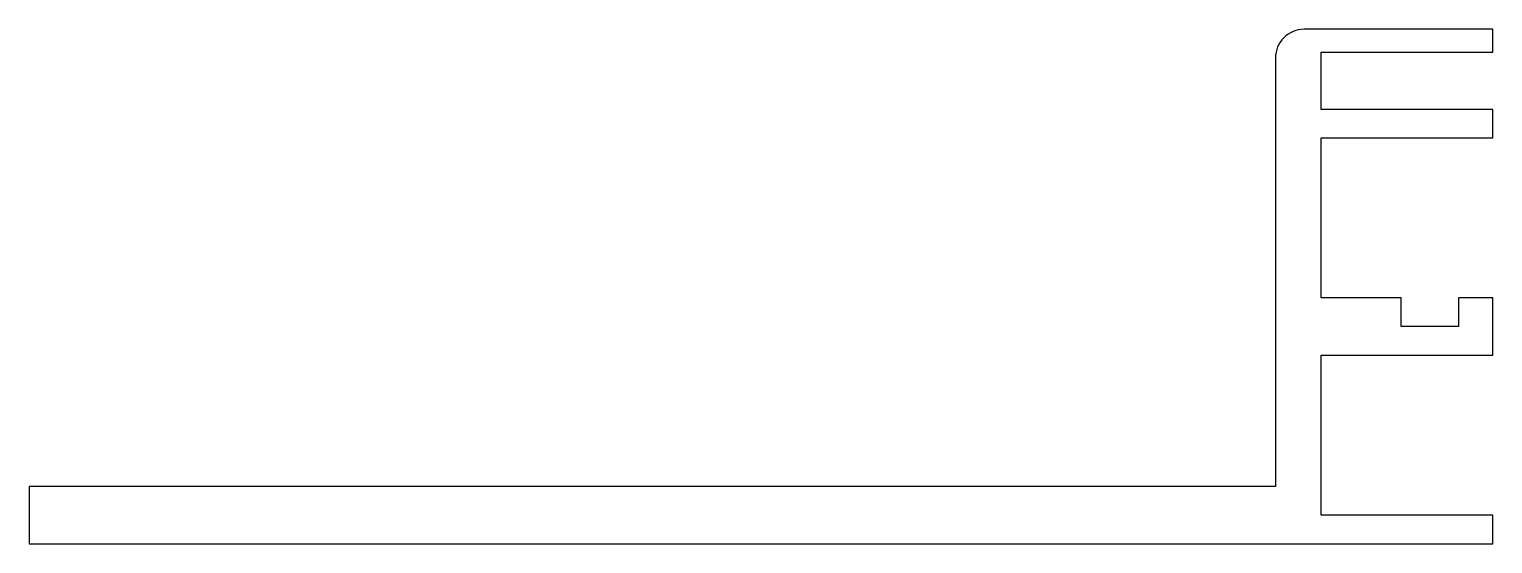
# Model space of a CAD drawing. Extents: x 745 to 873, y 703 to 748.
import ezdxf

# ---------------------------------------------------------------- set-up
doc = ezdxf.new("R2010")
doc.units = 0
doc.layers.get('0').update_dxf_attribs({"linetype": 'CONTINUOUS'})

msp = doc.modelspace()

# ---------------------------------------------------------------- linework, layer by layer
at = {"color": 0}
msp.add_lwpolyline([(870.17, 724.55), (870.17, 722.05), (865.17, 722.05), (865.17, 724.55), (858.17, 724.55), (858.17, 738.55), (873.17, 738.55), (873.17, 741.05), (858.17, 741.05), (858.17, 746.05), (873.17, 746.05), (873.17, 748.05), (856.67, 748.05, 0.414214), (854.17, 745.55), (854.17, 708.05), (745.17, 708.05), (745.17, 703.05), (873.17, 703.05), (873.17, 705.55), (858.17, 705.55), (858.17, 719.55), (873.17, 719.55), (873.17, 724.55)], format="xyb", close=True, dxfattribs=at)

doc.saveas('drawing.dxf')
